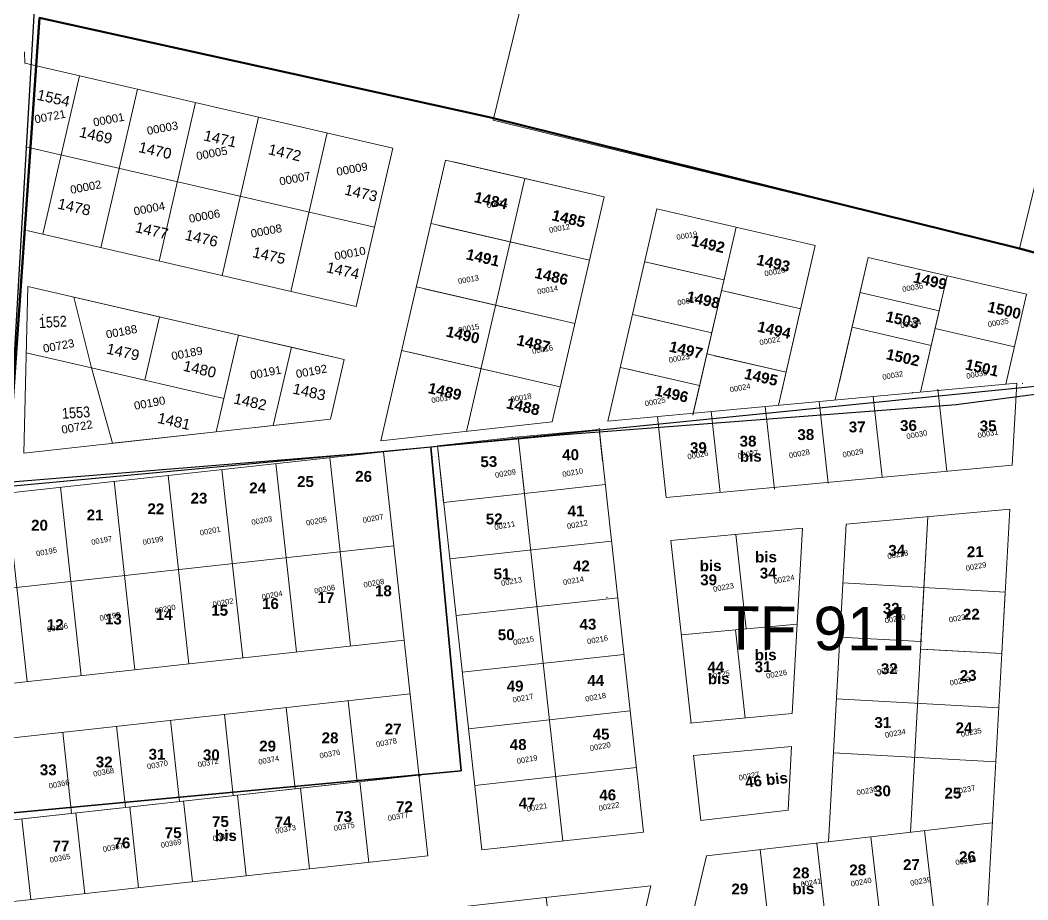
# Model space of a CAD drawing. Header units: metres. Extents: x 251686 to 255059, y 1627526 to 1631912.
# Drawn here: x 253855.6 to 254041.6, y 1630376.7 to 1630539 of the extents above; entities that cross this region are included whole.
import ezdxf
from ezdxf.enums import TextEntityAlignment as Align

# ---------------------------------------------------------------- set-up
doc = ezdxf.new("R2010")
doc.units = ezdxf.units.M
doc.header["$MEASUREMENT"] = 0
for name, color, linetype in [('A_revoir_niveau_0', 7, 'Continuous'), ('limites_parcelles', 7, 'Continuous'), ('limites_sections', 7, 'Continuous'), ('limites_tf', 7, 'Continuous'), ('numero_lot', 7, 'Continuous'), ('numero_parcelle', 7, 'Continuous')]:
    doc.layers.add(name, color=color, linetype=linetype)
doc.layers.add('CABA', color=7, linetype='Continuous', lineweight=0)
doc.layers.add('Numero Titre Foncier', color=4, linetype='Continuous', lineweight=0)
doc.styles.get("Standard").update_dxf_attribs({"font": 'txt.shx'})
doc.styles.add('Style-Arial', font='arial.ttf')
doc.styles.add('style1', font='')
doc.styles.get('style1').set_extended_font_data('Times New Roman', bold=True)

msp = doc.modelspace()

# ---------------------------------------------------------------- linework, layer by layer
at = {"layer": 'A_revoir_niveau_0', "color": 2, "lineweight": 0, "ltscale": 39.370079}
msp.add_line((253856.424564, 1630533.216223), (253856.451012, 1630531.088679), dxfattribs=at)
at = {"layer": 'A_revoir_niveau_0', "color": 7, "lineweight": 0, "ltscale": 39.370079}
for p, q in [((253856.451012, 1630531.088679), (253924.376964, 1630515.440438)), ((253887.961108, 1630523.829633), (253881.226347, 1630494.595356)), ((253899.61726, 1630521.144382), (253892.8825, 1630491.910104)), ((253912.273915, 1630518.228642), (253905.539154, 1630488.994365)), ((253924.376964, 1630515.440438), (253917.642204, 1630486.20616)), ((253865.498031, 1630487.956794), (253915.397283, 1630476.461401)), ((253881.290626, 1630484.318621), (253878.596722, 1630472.62491)), ((253895.907765, 1630480.951241), (253891.792553, 1630463.087912)), ((253905.652524, 1630478.706321), (253902.322583, 1630464.2517)), ((253915.397283, 1630476.461401), (253912.852614, 1630465.415487)), ((253868.763007, 1630474.890323), (253893.213861, 1630469.25753))]:
    msp.add_line(p, q, dxfattribs=at)
at = {"layer": 'A_revoir_niveau_0', "color": 2, "lineweight": 0, "ltscale": 39.370079, "flags": 128}
msp.add_lwpolyline([(253865.498031, 1630487.956794), (253868.763007, 1630474.890323), (253872.645498, 1630460.971763)], dxfattribs=at)
at = {"layer": 'A_revoir_niveau_0', "color": 7, "linetype": 'Continuous', "lineweight": 0}
msp.add_point((253859.770773, 1630484.731377), dxfattribs=at)
msp.add_point((253859.770773, 1630484.731377), dxfattribs=at)
at = {"layer": 'CABA', "color": 2, "linetype": 'Continuous', "lineweight": 53}
msp.add_point((253929.236136, 1630399.770662), dxfattribs=at)
at = {"layer": 'CABA', "color": 3, "linetype": 'Continuous', "lineweight": 53}
msp.add_point((253929.236136, 1630399.770662), dxfattribs=at)
at = {"layer": 'limites_parcelles', "color": 7, "lineweight": 0, "ltscale": 39.370079}
for p, q in [((253866.522637, 1630528.768458), (253859.787877, 1630499.53418)), ((253877.241872, 1630526.299046), (253870.507112, 1630497.064768)), ((253887.961108, 1630523.829633), (253881.226347, 1630494.595356)), ((253856.642912, 1630515.651581), (253921.009584, 1630500.823299)), ((253917.642204, 1630486.20616), (253856.834813, 1630500.214483)), ((253857.040715, 1630489.905123), (253856.272287, 1630459.162183)), ((253857.040715, 1630489.905123), (253915.397283, 1630476.461401)), ((253856.734678, 1630477.661314), (253868.763007, 1630474.890323))]:
    msp.add_line(p, q, dxfattribs=at)
at = {"layer": 'limites_parcelles', "color": 7, "lineweight": 0}
for p, q in [((253934.129, 1630513.21), (253922.196096, 1630461.411059)), ((253934.129, 1630513.21), (253963.374785, 1630506.472659)), ((253935.559276, 1630512.880508), (253963.374785, 1630506.472659)), ((253948.751892, 1630509.841329), (253937.997307, 1630463.157295)), ((253963.374785, 1630506.472659), (253953.798519, 1630464.903531)), ((253973.123379, 1630504.226878), (253964.101942, 1630465.066178)), ((253973.123379, 1630504.226878), (254002.369164, 1630497.489537)), ((253931.434063, 1630501.511686), (253960.679848, 1630494.774345)), ((253932.86434, 1630501.182194), (253960.679848, 1630494.774345)), ((253987.746272, 1630500.858208), (253979.753672, 1630466.163536)), ((253987.746272, 1630500.858208), (253979.837643, 1630466.528042)), ((254002.369164, 1630497.489537), (253995.573344, 1630467.989905)), ((254002.369164, 1630497.489537), (253996.006526, 1630469.870281)), ((253970.877599, 1630494.478283), (253985.500491, 1630491.109613)), ((253972.307875, 1630494.148791), (253985.500491, 1630491.109613)), ((254012.117759, 1630495.243756), (254006.063811, 1630468.964481)), ((254012.117759, 1630495.243756), (254006.841761, 1630472.341445)), ((254012.117759, 1630495.243756), (254041.363543, 1630488.506415)), ((254026.740651, 1630491.875086), (254023.094615, 1630476.048191)), ((253928.739127, 1630489.813372), (253957.984912, 1630483.076031)), ((253930.169403, 1630489.48388), (253957.984912, 1630483.076031)), ((253985.051335, 1630489.159894), (253999.674227, 1630485.791223)), ((253986.481611, 1630488.830401), (253999.674227, 1630485.791223)), ((254010.630477, 1630488.787688), (254025.253369, 1630485.419018)), ((254041.363543, 1630488.506415), (254037.535213, 1630471.888209)), ((254025.679406, 1630487.268382), (254021.799512, 1630470.426345)), ((253968.631819, 1630484.729689), (253983.254711, 1630481.361018)), ((253970.062095, 1630484.400196), (253983.254711, 1630481.361018)), ((254009.158261, 1630482.397022), (254023.781153, 1630479.028351)), ((254024.494871, 1630482.126491), (254039.117763, 1630478.75782)), ((253926.04419, 1630478.115059), (253955.289975, 1630471.377717)), ((253927.474467, 1630477.785566), (253955.289975, 1630471.377717)), ((253982.356399, 1630477.46158), (253996.979291, 1630474.092909)), ((253983.786675, 1630477.132088), (253996.979291, 1630474.092909)), ((253966.386038, 1630474.981094), (253981.00893, 1630471.612423)), ((253967.816314, 1630474.651601), (253981.00893, 1630471.612423))]:
    msp.add_line(p, q, dxfattribs=at)
at = {"layer": 'limites_parcelles', "color": 7, "linetype": 'Continuous', "lineweight": 0}
for p, q in [((254039.55875, 1630472.076198), (253964.101942, 1630465.066178)), ((254038.713799, 1630456.926765), (254039.55875, 1630472.076198)), ((254040.6617, 1630471.997871), (254040.576814, 1630471.985778)), ((254013.062119, 1630469.614254), (254014.704964, 1630454.69621)), ((254024.988373, 1630470.973647), (254026.659417, 1630455.806845)), ((253993.13835, 1630467.7642), (253994.814165, 1630452.537431)), ((254003.100235, 1630468.689227), (254004.757878, 1630453.631305)), ((253973.213594, 1630465.913132), (253974.856452, 1630450.994087)), ((253983.175479, 1630466.83816), (253984.818336, 1630451.919114)), ((253912.852614, 1630465.415487), (253856.272287, 1630459.162183)), ((253922.196096, 1630461.411059), (253953.798519, 1630464.903531)), ((253962.446707, 1630463.790562), (253970.654557, 1630389.229269)), ((253946.438689, 1630462.047566), (253932.614678, 1630460.520788)), ((253962.474221, 1630463.53765), (253946.438689, 1630462.047566)), ((253947.530914, 1630462.148602), (253946.438689, 1630462.047566)), ((253947.530864, 1630462.149055), (253955.738764, 1630387.58731)), ((253948.67911, 1630451.713352), (253947.530914, 1630462.148602)), ((253962.474221, 1630463.53765), (253963.118484, 1630457.685122)), ((253932.614678, 1630460.520788), (253940.823707, 1630385.945504)), ((253932.614742, 1630460.515787), (253933.764053, 1630450.071546)), ((253842.135027, 1630450.550426), (253922.681032, 1630459.42204)), ((253912.736318, 1630458.328153), (253916.556178, 1630423.579571)), ((253922.681032, 1630459.42204), (253930.87776, 1630384.851384)), ((253902.792592, 1630457.235278), (253906.612529, 1630422.480695)), ((254038.713799, 1630456.926765), (253974.856452, 1630450.994087)), ((253882.90414, 1630455.049517), (253886.725231, 1630420.282942)), ((253892.848866, 1630456.142404), (253896.669881, 1630421.381831)), ((253863.016688, 1630452.863768), (253866.839947, 1630418.084215)), ((253872.960414, 1630453.956642), (253876.782595, 1630419.183079)), ((253963.595352, 1630453.356106), (253948.67911, 1630451.713352)), ((253853.071975, 1630451.76988), (253856.895297, 1630416.985326)), ((253948.67911, 1630451.713352), (253933.764053, 1630450.071546)), ((254038.263066, 1630448.847154), (254008.048657, 1630446.040847)), ((254023.165314, 1630447.444879), (254019.91715, 1630389.210861)), ((254023.155861, 1630447.444001), (254021.868893, 1630424.360554)), ((254038.263066, 1630448.847154), (254034.187804, 1630375.754373)), ((253999.990429, 1630445.291285), (253975.731772, 1630443.037519)), ((253999.990429, 1630445.291285), (253998.0851, 1630411.095969)), ((254008.048657, 1630446.040847), (254004.782797, 1630387.461294)), ((253987.686226, 1630444.148154), (253989.603074, 1630426.741437)), ((253924.59043, 1630442.050244), (253844.048184, 1630433.148463)), ((253964.744427, 1630442.914931), (253934.911313, 1630439.63128)), ((253975.731772, 1630443.037519), (253979.439305, 1630409.363331)), ((254007.444228, 1630435.198956), (254022.426045, 1630434.36344)), ((254022.426045, 1630434.36344), (254037.408862, 1630433.527938)), ((253965.893688, 1630432.474691), (253936.061586, 1630429.190053)), ((253964.037458, 1630432.579967), (253963.781698, 1630432.551678)), ((253999.005349, 1630427.615272), (253977.648621, 1630425.630801)), ((253987.609492, 1630426.556816), (253989.401249, 1630410.289033)), ((254006.886897, 1630425.210074), (254021.869714, 1630424.374571)), ((253926.499827, 1630424.678447), (253845.957582, 1630415.776666)), ((254021.802171, 1630423.006059), (254036.775746, 1630422.171002)), ((254021.869714, 1630424.374571), (254022.073957, 1630424.363181)), ((253967.042961, 1630422.033451), (253937.210859, 1630418.748813)), ((253927.592702, 1630414.734721), (253764.041532, 1630396.658437)), ((254006.262061, 1630413.852676), (254036.226695, 1630412.181658)), ((253904.721141, 1630412.212593), (253906.36655, 1630397.250561)), ((253916.15746, 1630413.470663), (253917.802869, 1630398.50863)), ((253883.341108, 1630409.860649), (253884.986518, 1630394.898617)), ((253893.285822, 1630410.954537), (253894.931231, 1630395.992504)), ((253968.192234, 1630411.592211), (253938.360132, 1630408.307573)), ((253998.093478, 1630411.096747), (253979.222973, 1630409.343229)), ((253873.397395, 1630408.766775), (253875.042805, 1630393.804742)), ((253863.453682, 1630407.6729), (253865.099091, 1630392.710867)), ((253998.003755, 1630405.059731), (253979.897694, 1630403.378037)), ((253998.003755, 1630405.059731), (253997.34656, 1630393.26071)), ((253979.897694, 1630403.378037), (253981.217766, 1630391.397253)), ((254005.704717, 1630403.864794), (254035.669352, 1630402.193776)), ((253969.342494, 1630401.151984), (253939.510393, 1630397.867347)), ((253929.238175, 1630399.767687), (253726.506914, 1630377.439517)), ((253726.515803, 1630377.443696), (253929.236136, 1630399.770662)), ((253929.238175, 1630399.767687), (253907.357654, 1630397.357305)), ((253907.357641, 1630397.358305), (253895.699547, 1630396.074383)), ((253907.357654, 1630397.357305), (253909.000473, 1630382.441261)), ((253918.296433, 1630398.560976), (253919.939252, 1630383.644932)), ((253895.69956, 1630396.073383), (253763.65109, 1630381.531252)), ((253885.758848, 1630394.979547), (253887.401667, 1630380.063502)), ((253895.69956, 1630396.073383), (253897.342366, 1630381.158339)), ((253875.815148, 1630393.884672), (253877.457967, 1630378.968627)), ((253981.217766, 1630391.397253), (253997.34656, 1630393.26071)), ((253855.92676, 1630391.693909), (253857.569579, 1630376.777864)), ((253865.87046, 1630392.788784), (253867.513279, 1630377.872739)), ((253982.279987, 1630384.860753), (254035.043952, 1630390.958429)), ((254022.53653, 1630389.512552), (254024.258258, 1630374.606523)), ((253970.654821, 1630389.229129), (253940.82272, 1630385.944491)), ((254012.59851, 1630388.364725), (254014.320239, 1630373.458696)), ((253993.939722, 1630371.103552), (253992.217006, 1630386.008568)), ((254002.660491, 1630387.216898), (254004.382219, 1630372.310869)), ((253930.87776, 1630384.851384), (253909.000473, 1630382.441261)), ((253982.279987, 1630384.860753), (253978.571164, 1630369.327874)), ((253909.00046, 1630382.442261), (253897.342366, 1630381.158339)), ((253897.342366, 1630381.158339), (253768.076301, 1630366.921989)), ((253972.040402, 1630379.319168), (253823.445418, 1630362.95425)), ((253972.040402, 1630379.319168), (253967.423848, 1630359.983857)), ((253952.716484, 1630377.190664), (253954.872501, 1630358.530414))]:
    msp.add_line(p, q, dxfattribs=at)
at = {"layer": 'limites_parcelles', "lineweight": 0, "flags": 128}
msp.add_lwpolyline([(253963.038293, 1630603.181017), (254011.613086, 1630591.328191), (254060.18788, 1630579.475365), (254060.18788, 1630579.475365), (254040.038076, 1630496.898217), (253942.88849, 1630520.603869), (253963.038293, 1630603.181017)], dxfattribs=at)
at = {"layer": 'limites_parcelles', "color": 7, "linetype": 'Continuous', "lineweight": 0, "flags": 128}
for points in [[(254036.908569, 1630424.553267), (254037.408862, 1630433.527938), (254022.426045, 1630434.36344), (254021.869714, 1630424.374571), (254022.073957, 1630424.363181)], [(254022.006452, 1630422.994667), (254036.784027, 1630422.17054), (254036.841064, 1630423.184753)]]:
    msp.add_lwpolyline(points, dxfattribs=at)
at = {"layer": 'limites_parcelles', "color": 7, "linetype": 'Continuous', "lineweight": 0}
for p in [(254020.302938, 1630470.287312), (253946.438689, 1630462.047566), (253929.236136, 1630399.770662), (253929.236136, 1630399.770662), (253929.238175, 1630399.767687)]:
    msp.add_point(p, dxfattribs=at)
for points in [[(253865.498031, 1630487.956794), (253868.763007, 1630474.890323), (253878.596722, 1630472.62491), (253881.290626, 1630484.318621)], [(253902.322583, 1630464.2517), (253905.652524, 1630478.706321), (253895.907765, 1630480.951241), (253891.792553, 1630463.087912)], [(253912.852614, 1630465.415487), (253915.397283, 1630476.461401), (253905.652524, 1630478.706321), (253902.322583, 1630464.2517)], [(253891.792553, 1630463.087912), (253893.213861, 1630469.25753), (253868.763007, 1630474.890323), (253872.645498, 1630460.971763)]]:
    msp.add_3dface(points, dxfattribs=at)
at = {"layer": 'limites_sections', "color": 112, "linetype": 'Continuous', "lineweight": 40, "flags": 128}
for points in [[(254450.84006, 1630759.175246), (254395.3871, 1630569.1026), (254353.2541, 1630409.5098), (254348.492261, 1630392.388149), (254237.72828, 1630442.844843), (254040.038076, 1630496.898217), (253942.172035, 1630521.14592), (253859.148201, 1630539.484772), (253853.186893, 1630453.726815), (253808.243015, 1630442.914881), (253793.178897, 1630438.29059), (253774.754402, 1630423.155021), (253711.134092, 1630399.982213), (253678.015836, 1630518.052824), (253627.848348, 1630688.389303), (253621.624412, 1630712.828844), (253610.975151, 1630786.918169), (253609.69659, 1630931.397239), (253737.566314, 1630938.284849), (253928.216166, 1630961.492497), (253976.914647, 1630881.792805), (254242.098307, 1630809.467069), (254450.84006, 1630759.175246)], [(254348.370927, 1630391.951882), (254309.9852, 1630253.9323), (254287.3632, 1630130.504), (254273.8695, 1629992.7881), (254275.334915, 1629929.186521), (254144.350912, 1629962.854533), (254129.310226, 1629944.470728), (254024.768125, 1629997.357132), (253955.511127, 1630039.119672), (253907.405394, 1630046.336207), (253799.369555, 1630038.162516), (253786.496556, 1630083.300126), (253767.950249, 1630162.069178), (253749.054441, 1630241.188133), (253711.262624, 1630399.425942), (253774.754402, 1630423.155021), (253793.178897, 1630438.29059), (253808.243015, 1630442.914881), (253853.186893, 1630453.726815), (253859.148201, 1630539.484772), (253942.172035, 1630521.14592), (254040.038076, 1630496.898217), (254237.72828, 1630442.844843), (254348.370927, 1630391.951882)]]:
    msp.add_lwpolyline(points, close=True, dxfattribs=at)
at = {"layer": 'limites_tf', "color": 5, "linetype": 'Continuous', "lineweight": 30, "flags": 128}
msp.add_lwpolyline([(254091.990638, 1630476.368054), (253923.42389, 1630459.487846), (253853.186893, 1630453.726815), (253863.473011, 1630631.515451), (254036.979216, 1630788.651819), (254064.910841, 1630800.053941)], dxfattribs=at)
for points in [[(253742.616998, 1630313.578459), (253804.489983, 1630343.310326), (254052.748228, 1630367.915664), (254077.495119, 1630355.638384), (254077.616337, 1630415.578329), (254091.990638, 1630476.368054), (254028.35108, 1630468.092257), (253955.19092, 1630462.500024), (253931.402893, 1630460.263835), (253936.98245, 1630400.533803), (253734.00422, 1630381.528942), (253725.718723, 1630372.210818), (253742.616998, 1630313.578459)], [(253931.402893, 1630460.263835), (253809.541927, 1630448.853179), (253757.788687, 1630408.295296), (253734.00422, 1630381.528942), (253936.98245, 1630400.533803), (253931.402893, 1630460.263835)]]:
    msp.add_lwpolyline(points, close=True, dxfattribs=at)

# ---------------------------------------------------------------- texts
at = {"layer": 'Numero Titre Foncier', "color": 4, "linetype": 'Continuous', "lineweight": 0, "style": 'Style-Arial'}
msp.add_text('TF 911', height=8.003145, rotation=359.73413, dxfattribs=at).set_placement((254002.974963, 1630426.82872), align=Align.MIDDLE_CENTER)
at = {"layer": 'numero_lot', "color": 7, "lineweight": 0, "style": 'Style-Arial', "width": 0.833333}
for s, p in [('1552', (253858.97395, 1630484.197478)), ('1553', (253863.25804, 1630467.463759))]:
    msp.add_text(s, height=1.999998, rotation=3.734, dxfattribs=at).set_placement(p, align=Align.TOP_LEFT)
at = {"layer": 'numero_lot', "color": 7, "lineweight": 0, "style": 'Style-Arial'}
msp.add_text('00188', height=1.5, rotation=10.734, dxfattribs=at).set_placement((253871.308052, 1630481.773656), align=Align.TOP_LEFT)
at = {"layer": 'numero_lot', "color": 7, "lineweight": 0, "char_height": 1.968504, "attachment_point": 1, "rotation": 347.02699313, "line_spacing_factor": 0.6}
for s, insert in [('\\fArial|b0|i0|c00|p39;1554', (253858.995052, 1630526.302623)), ('\\fArial|b0|i0|c00|p39;1469', (253866.806192, 1630519.45724)), ('\\fArial|b0|i0|c00|p39;1471', (253889.778751, 1630518.806876)), ('\\fArial|b0|i0|c00|p39;1470', (253877.760189, 1630516.652126)), ('\\fArial|b0|i0|c00|p39;1472', (253901.690053, 1630516.25153)), ('\\fArial|b0|i0|c00|p39;1473', (253915.770523, 1630508.80758)), ('\\fArial|b0|i0|c00|p39;1478', (253862.813265, 1630506.225327)), ('\\fArial|b0|i0|c00|p39;1477', (253877.152114, 1630501.88804)), ('\\fArial|b0|i0|c00|p39;1476', (253886.326934, 1630500.464916)), ('\\fArial|b0|i0|c00|p39;1475', (253898.79304, 1630497.271869)), ('\\fArial|b0|i0|c00|p39;1474', (253912.429328, 1630494.484105)), ('\\fArial|b0|i0|c00|p39;1480', (253885.985045, 1630476.302067)), ('\\fArial|b0|i0|c00|p39;1483', (253906.204603, 1630472.102338)), ('\\fArial|b0|i0|c00|p39;1482', (253895.309408, 1630470.276862)), ('\\fArial|b0|i0|c00|p39;1481', (253881.248097, 1630466.691026))]:
    msp.add_mtext(s, dxfattribs=dict(at, insert=insert))
at = {"layer": 'numero_lot', "color": 7, "lineweight": 13, "char_height": 2, "attachment_point": 7, "rotation": 347.0271048, "line_spacing_factor": 0.72, "style": 'style1'}
for s, insert in [('\\fArial|b1|i0|c00|p39;1484', (253939.253509, 1630505.46586)), ('\\fArial|b1|i0|c00|p39;1485', (253953.581549, 1630502.118789)), ('\\fArial|b1|i0|c00|p39;1492', (253979.340958, 1630497.411241)), ('\\fArial|b1|i0|c00|p39;1491', (253937.765394, 1630494.915768)), ('\\fArial|b1|i0|c00|p39;1493', (253991.367058, 1630493.917407)), ('\\fArial|b1|i0|c00|p39;1486', (253950.418639, 1630491.481885)), ('\\fArial|b1|i0|c00|p39;1499', (254020.320521, 1630490.640475)), ('\\fArial|b1|i0|c00|p39;1498', (253978.430579, 1630487.150623)), ('\\fArial|b1|i0|c00|p39;1500', (254033.999689, 1630485.220512)), ('\\fArial|b1|i0|c00|p39;1503', (254015.206381, 1630483.452791)), ('\\fArial|b1|i0|c00|p39;1490', (253934.061067, 1630480.675909)), ('\\fArial|b1|i0|c00|p39;1494', (253991.525069, 1630481.585946)), ('\\fArial|b1|i0|c00|p39;1487', (253947.104371, 1630479.105932)), ('\\fArial|b1|i0|c00|p39;1497', (253975.249866, 1630477.90318)), ('\\fArial|b1|i0|c00|p39;1502', (254015.29552, 1630476.496212)), ('\\fArial|b1|i0|c00|p39;1501', (254029.902649, 1630474.608129)), ('\\fArial|b1|i0|c00|p39;1495', (253989.121276, 1630472.878412)), ('\\fArial|b1|i0|c00|p39;1489', (253930.724687, 1630470.239876)), ('\\fArial|b1|i0|c00|p39;1496', (253972.600926, 1630469.807136)), ('\\fArial|b1|i0|c00|p39;1488', (253945.170113, 1630467.442505))]:
    msp.add_mtext(s, dxfattribs=dict(at, insert=insert))
at = {"layer": 'numero_lot', "color": 5, "lineweight": 0, "insert": (253871.825071, 1630479.46984), "char_height": 1.968504, "attachment_point": 1, "rotation": 347.02699313, "line_spacing_factor": 0.6}
msp.add_mtext('\\fArial|b0|i0|c00|p39;1479', dxfattribs=at)
at = {"layer": 'numero_lot', "color": 7, "linetype": 'Continuous', "lineweight": 13, "char_height": 2, "attachment_point": 7, "line_spacing_factor": 0.72, "style": 'style1'}
for s, insert, rotation in [('\\fArial|b1|i0|c00|p39;37', (254008.562685, 1630462.946841), 0.73415085), ('\\fArial|b1|i0|c00|p39;36', (254018.025145, 1630463.201843), 0.73415085), ('\\fArial|b1|i0|c00|p39;35', (254032.738777, 1630463.133567), 0.73415085), ('\\fArial|b1|i0|c00|p39;38', (253988.41084, 1630460.313493), 0.73415085), ('\\fArial|b1|i0|c00|p39;38', (253999.081332, 1630461.529734), 0.73415085), ('\\fArial|b1|i0|c00|p39;39', (253979.250832, 1630459.115606), 0.73415085), ('\\fArial|b1|i0|c00|p39;53', (253940.562746, 1630456.540073), 0.73415085), ('\\fArial|b1|i0|c00|p39;40', (253955.658082, 1630457.814013), 0.73415085), ('\\fArial|b1|i0|c00|p39;bis', (253988.45286, 1630457.518323), 0.73415085), ('\\fArial|b1|i0|c00|p39;25', (253906.701156, 1630452.892233), 359.73414657), ('\\fArial|b1|i0|c00|p39;26', (253917.439823, 1630453.851946), 359.73414657), ('\\fArial|b1|i0|c00|p39;24', (253897.880107, 1630451.740577), 359.73414657), ('\\fArial|b1|i0|c00|p39;23', (253887.045559, 1630449.821151), 359.73414657), ('\\fArial|b1|i0|c00|p39;22', (253879.087439, 1630447.901725), 359.73414657), ('\\fArial|b1|i0|c00|p39;41', (253956.654052, 1630447.45785), 0.73415085), ('\\fArial|b1|i0|c00|p39;21', (253867.869367, 1630446.750069), 359.73414657), ('\\fArial|b1|i0|c00|p39;52', (253941.562613, 1630445.968858), 0.73415085), ('\\fArial|b1|i0|c00|p39;20', (253857.610104, 1630444.830643), 359.73414657), ('\\fArial|b1|i0|c00|p39;34', (254015.872258, 1630440.177644), 0.73415085), ('\\fArial|b1|i0|c00|p39;21', (254030.350441, 1630439.948966), 0.73415085), ('\\fArial|b1|i0|c00|p39;bis', (253991.261843, 1630438.94555), 0.73415085), ('\\fArial|b1|i0|c00|p39;51', (253942.986948, 1630435.834286), 0.73415085), ('\\fArial|b1|i0|c00|p39;42', (253957.647522, 1630437.318758), 0.73415085), ('\\fArial|b1|i0|c00|p39;bis', (253981.045735, 1630437.330943), 0.73415085), ('\\fArial|b1|i0|c00|p39;34', (253992.131659, 1630435.986593), 0.73415085), ('\\fArial|b1|i0|c00|p39;39', (253981.142163, 1630434.721243), 0.73415085), ('\\fArial|b1|i0|c00|p39;18', (253921.0833, 1630432.738259), 359.73414657), ('\\fArial|b1|i0|c00|p39;16', (253900.237728, 1630430.370152), 359.73414657), ('\\fArial|b1|i0|c00|p39;17', (253910.476264, 1630431.488815), 359.73414657), ('\\fArial|b1|i0|c00|p39;14', (253880.622249, 1630428.389335), 359.73414657), ('\\fArial|b1|i0|c00|p39;15', (253890.866051, 1630429.138539), 359.73414657), ('\\fArial|b1|i0|c00|p39;33', (254014.845499, 1630429.464405), 0.73415085), ('\\fArial|b1|i0|c00|p39;22', (254029.634883, 1630428.421326), 0.73415085), ('\\fArial|b1|i0|c00|p39;12', (253860.5121, 1630426.525536), 359.73414657), ('\\fArial|b1|i0|c00|p39;13', (253871.24534, 1630427.52948), 359.73414657), ('\\fArial|b1|i0|c00|p39;43', (253958.865224, 1630426.534232), 0.73415085), ('\\fArial|b1|i0|c00|p39;50', (253943.779194, 1630424.612103), 0.73415085), ('\\fArial|b1|i0|c00|p39;bis', (253991.202813, 1630420.887079), 0.73415085), ('\\fArial|b1|i0|c00|p39;44', (253982.449553, 1630418.652355), 0.73415085), ('\\fArial|b1|i0|c00|p39;31', (253991.189023, 1630418.697308), 0.73415085), ('\\fArial|b1|i0|c00|p39;32', (254014.486722, 1630418.346529), 0.73415085), ('\\fArial|b1|i0|c00|p39;23', (254029.045687, 1630417.093399), 0.73415085), ('\\fArial|b1|i0|c00|p39;44', (253960.293952, 1630416.183614), 0.73415085), ('\\fArial|b1|i0|c00|p39;bis', (253982.541654, 1630416.480122), 0.73415085), ('\\fArial|b1|i0|c00|p39;49', (253945.410901, 1630415.129497), 0.73415085), ('\\fArial|b1|i0|c00|p39;31', (254013.294259, 1630408.411538), 0.73415085), ('\\fArial|b1|i0|c00|p39;27', (253922.886447, 1630407.269995), 359.73414657), ('\\fArial|b1|i0|c00|p39;45', (253961.284043, 1630406.259581), 0.73415085), ('\\fArial|b1|i0|c00|p39;24', (254028.279878, 1630407.484027), 0.73415085), ('\\fArial|b1|i0|c00|p39;29', (253899.720187, 1630404.08878), 359.73414657), ('\\fArial|b1|i0|c00|p39;28', (253911.241098, 1630405.616061), 359.73414657), ('\\fArial|b1|i0|c00|p39;48', (253945.981415, 1630404.335677), 0.73415085), ('\\fArial|b1|i0|c00|p39;31', (253879.291798, 1630402.572682), 359.73414657), ('\\fArial|b1|i0|c00|p39;30', (253889.326164, 1630402.455882), 359.73414657), ('\\fArial|b1|i0|c00|p39;32', (253869.548572, 1630401.143955), 359.73414657), ('\\fArial|b1|i0|c00|p39;33', (253859.226072, 1630399.707066), 359.73414657), ('\\fArial|b1|i0|c00|p39;46 bis', (253989.528315, 1630397.385053), 6.59053054), ('\\fArial|b1|i0|c00|p39;46', (253962.507282, 1630395.04292), 0.73415085), ('\\fArial|b1|i0|c00|p39;30', (254013.224022, 1630395.789643), 0.73415085), ('\\fArial|b1|i0|c00|p39;25', (254026.226304, 1630395.390982), 0.73415085), ('\\fArial|b1|i0|c00|p39;72', (253924.989331, 1630392.907391), 0.73415085), ('\\fArial|b1|i0|c00|p39;47', (253947.630251, 1630393.556675), 0.73415085), ('\\fArial|b1|i0|c00|p39;73', (253913.786978, 1630391.036027), 0.73415085), ('\\fArial|b1|i0|c00|p39;75', (253891.021787, 1630390.128552), 0.73415085), ('\\fArial|b1|i0|c00|p39;74', (253902.608159, 1630390.098408), 0.73415085), ('\\fArial|b1|i0|c00|p39;75', (253882.305962, 1630388.073947), 0.73415085), ('\\fArial|b1|i0|c00|p39;bis', (253891.559636, 1630387.521297), 0.73415085), ('\\fArial|b1|i0|c00|p39;77', (253861.612194, 1630385.648757), 0.73415085), ('\\fArial|b1|i0|c00|p39;76', (253872.831576, 1630386.191185), 0.73415085), ('\\fArial|b1|i0|c00|p39;26', (254028.923023, 1630383.644941), 0.73415085), ('\\fArial|b1|i0|c00|p39;27', (254018.578401, 1630382.216773), 0.73415085), ('\\fArial|b1|i0|c00|p39;28', (253998.197659, 1630380.660005), 0.73415085), ('\\fArial|b1|i0|c00|p39;28', (254008.661389, 1630381.225289), 0.73415085), ('\\fArial|b1|i0|c00|p39;29', (253986.902116, 1630377.706934), 0.73415085), ('\\fArial|b1|i0|c00|p39;bis', (253998.160371, 1630377.729755), 0.73415085)]:
    msp.add_mtext(s, dxfattribs=dict(at, insert=insert, rotation=rotation))
at = {"layer": 'numero_parcelle', "color": 5, "lineweight": 0, "style": 'Style-Arial'}
for s, height, rotation, p in [('00721', 1.5, 10.734, (253858.114614, 1630521.456937)), ('00001', 1.5, 10.734, (253868.943484, 1630520.896777)), ('00003', 1.5, 10.734, (253878.863629, 1630519.325184)), ('00005', 1.5, 10.734, (253887.96947, 1630514.667096)), ('00009', 1.5, 10.734, (253913.857674, 1630511.771577)), ('00007', 1.5, 10.734, (253903.311689, 1630510.000682)), ('00002', 1.5, 10.734, (253864.709664, 1630508.450283)), ('00004', 1.5, 10.734, (253876.438116, 1630504.484818)), ('00011', 1, 10.73413, (253941.651144, 1630505.300495)), ('00006', 1.5, 10.734, (253886.61555, 1630503.098428)), ('00008', 1.5, 10.734, (253898.03299, 1630500.364094)), ('00012', 1, 10.73413, (253953.149501, 1630500.769305)), ('00019', 1, 10.73413, (253976.662205, 1630499.439262)), ('00010', 1.5, 10.734, (253913.473101, 1630496.206506)), ('00013', 1, 10.73413, (253936.339233, 1630491.325814)), ('00020', 1, 10.73413, (253992.893465, 1630492.752574)), ('00014', 1, 10.73413, (253950.957737, 1630489.414263)), ('00036', 1, 10.73413, (254018.333078, 1630489.846672)), ('00021', 1, 10.73413, (253976.816786, 1630487.37557)), ('00015', 1, 10.73413, (253936.409813, 1630482.33318)), ('00034', 1, 10.73413, (254017.988171, 1630483.163041)), ('00035', 1, 10.73413, (254034.131099, 1630483.369892)), ('00022', 1, 10.73413, (253991.980132, 1630480.028823)), ('00723', 1.5, 10.734, (253859.703389, 1630479.149586)), ('00189', 1.5, 10.734, (253883.383828, 1630477.773544)), ('00016', 1, 10.73413, (253950.02232, 1630478.413896)), ('00023', 1, 10.73413, (253975.230131, 1630476.797775)), ('00191', 1.5, 10.734, (253897.932441, 1630474.240661)), ('00192', 1.5, 10.734, (253906.371661, 1630474.460996)), ('00032', 1, 10.73413, (254014.665802, 1630473.640298)), ('00033', 1, 10.73413, (254030.163013, 1630473.838875)), ('00024', 1, 10.73413, (253986.494331, 1630471.340192)), ('00190', 1.5, 10.734, (253876.492794, 1630468.597683)), ('00017', 1, 10.73413, (253931.409698, 1630469.341604)), ('00018', 1, 10.73413, (253946.045953, 1630469.529148)), ('00025', 1, 10.73413, (253970.812245, 1630468.769204)), ('00722', 1.5, 10.734, (253863.089344, 1630464.184281)), ('00030', 1, 10.73413, (254019.111362, 1630462.708882)), ('00031', 1, 10.73413, (254032.240943, 1630462.87712)), ('00026', 1, 10.73413, (253978.687827, 1630458.959031)), ('00027', 1, 10.73413, (253987.943106, 1630459.077625)), ('00028', 1, 10.73413, (253997.413624, 1630459.198977)), ('00029', 1, 10.73413, (254007.31462, 1630459.325846)), ('00210', 1, 10.73413, (253955.594993, 1630455.716198)), ('00209', 1, 10.73413, (253943.172626, 1630455.557022)), ('00203', 1, 10.73413, (253898.199427, 1630446.862583)), ('00205', 1, 10.73413, (253908.288068, 1630446.745618)), ('00207', 1, 10.73413, (253918.737804, 1630447.248875)), ('00201', 1, 10.73413, (253888.669254, 1630444.93137)), ('00211', 1, 10.73413, (253943.049672, 1630445.952156)), ('00212', 1, 10.73413, (253956.455989, 1630446.12394)), ('00197', 1, 10.73413, (253868.640203, 1630443.197294)), ('00199', 1, 10.73413, (253878.112298, 1630443.195548)), ('00195', 1, 10.73413, (253858.45696, 1630441.096904)), ('00228', 1, 10.73413, (254015.589099, 1630440.579494)), ('00229', 1, 10.73413, (254030.040479, 1630438.394627)), ('00208', 1, 10.73413, (253918.890807, 1630435.308282)), ('00213', 1, 10.73413, (253944.289113, 1630435.626033)), ('00214', 1, 10.73413, (253955.727531, 1630435.772601)), ('00224', 1, 10.73413, (253994.596707, 1630436.02442)), ('00206', 1, 10.73413, (253909.801889, 1630434.206866)), ('00223', 1, 10.73413, (253983.421627, 1630434.526916)), ('00202', 1, 10.73413, (253891.055233, 1630431.725382)), ('00204', 1, 10.73413, (253900.098003, 1630433.097571)), ('00200', 1, 10.73413, (253880.365659, 1630430.543153)), ('00198', 1, 10.73413, (253870.172952, 1630429.181356)), ('00230', 1, 10.73413, (254015.095202, 1630428.722951)), ('00231', 1, 10.73413, (254026.933349, 1630428.874642)), ('00196', 1, 10.73413, (253860.481684, 1630427.08727)), ('00215', 1, 10.73413, (253946.520391, 1630424.697023)), ('00216', 1, 10.73413, (253960.172696, 1630424.871959)), ('00226', 1, 10.73413, (253993.221772, 1630418.523889)), ('00232', 1, 10.73413, (254013.709984, 1630419.22503)), ('00225', 1, 10.73413, (253982.64431, 1630418.388353)), ('00233', 1, 10.73413, (254027.082409, 1630417.241796)), ('00217', 1, 10.73413, (253946.410055, 1630414.107366)), ('00218', 1, 10.73413, (253959.816373, 1630414.27915)), ('00234', 1, 10.73413, (254015.150478, 1630407.608733)), ('00235', 1, 10.73413, (254029.141016, 1630407.788003)), ('00378', 1, 10.73413, (253921.204783, 1630405.90374)), ('00376', 1, 10.73413, (253910.775552, 1630403.800197)), ('00220', 1, 10.73413, (253960.671059, 1630405.179288)), ('00370', 1, 10.73413, (253878.94068, 1630401.791727)), ('00372', 1, 10.73413, (253888.285049, 1630402.157701)), ('00374', 1, 10.73413, (253899.472747, 1630402.670414)), ('00219', 1, 10.73413, (253947.17014, 1630402.790148)), ('00368', 1, 10.73413, (253868.99396, 1630400.433082)), ('00366', 1, 10.73413, (253860.780195, 1630398.234808)), ('00227', 1, 10.73413, (253988.126972, 1630399.721417)), ('00236', 1, 10.73413, (254009.90476, 1630396.984052)), ('00237', 1, 10.73413, (254027.98484, 1630397.215725)), ('00221', 1, 10.73413, (253949.005622, 1630393.949091)), ('00222', 1, 10.73413, (253962.288946, 1630394.119299)), ('00377', 1, 10.73413, (253923.347768, 1630392.264979)), ('00373', 1, 10.73413, (253902.588642, 1630389.905953)), ('00375', 1, 10.73413, (253913.407358, 1630390.413938)), ('00369', 1, 10.73413, (253881.463688, 1630387.296001)), ('00371', 1, 10.73413, (253891.043004, 1630388.52682)), ('00367', 1, 10.73413, (253870.77112, 1630386.543394)), ('00365', 1, 10.73413, (253860.955281, 1630384.570831)), ('00238', 1, 10.73413, (254028.153222, 1630384.074918)), ('00241', 1, 10.73413, (253999.573355, 1630380.045911)), ('00240', 1, 10.73413, (254008.828634, 1630380.164505)), ('00239', 1, 10.73413, (254019.805825, 1630380.305163))]:
    msp.add_text(s, height=height, rotation=rotation, dxfattribs=at).set_placement(p, align=Align.TOP_LEFT)

doc.saveas('drawing.dxf')
